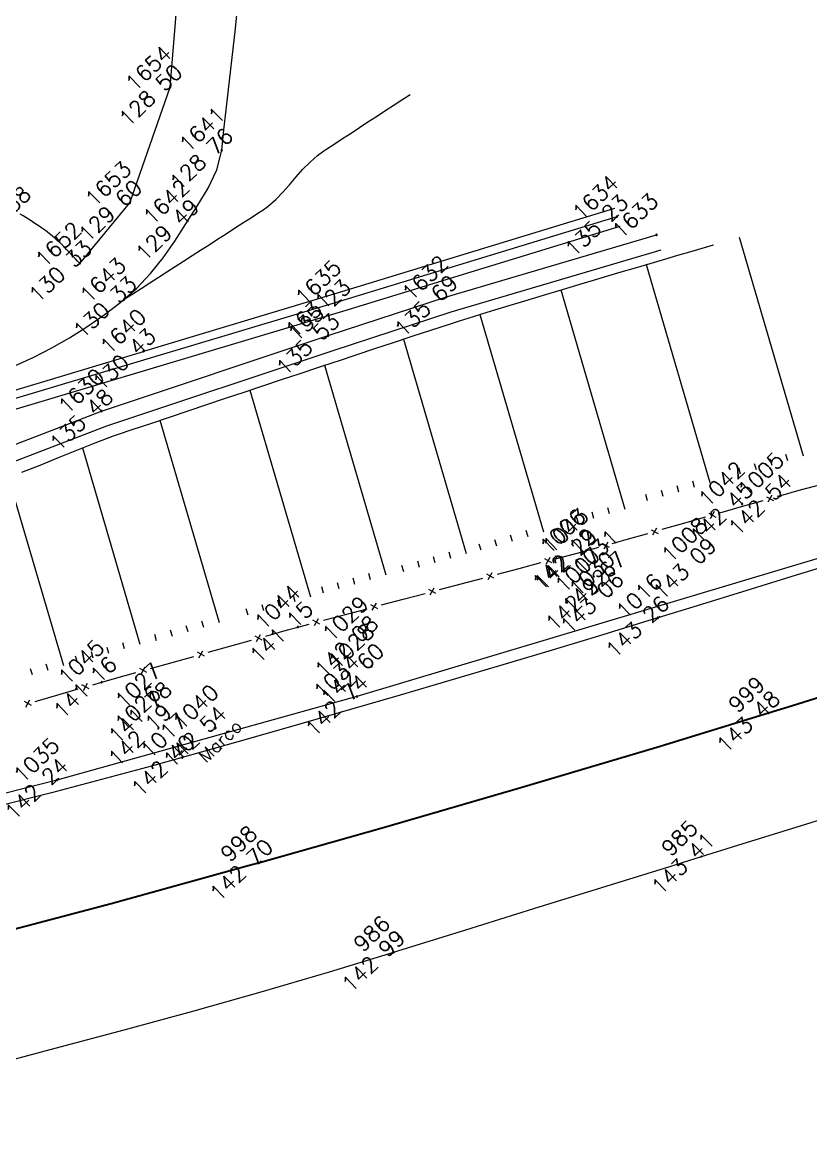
# Model space of a CAD drawing. Header units: millimetres. Extents: x -16 to 1007, y 828 to 1356.
# Drawn here: x 553.92 to 584.2, y 1062.04 to 1105.4 of the extents above; entities that cross this region are included whole.
import ezdxf
from ezdxf.enums import TextEntityAlignment as Align

# ---------------------------------------------------------------- set-up
doc = ezdxf.new("R2010")
doc.units = ezdxf.units.MM
doc.header["$LTSCALE"] = 4
for name, pattern in [('CONTINUOUS1', [0, 0, 0]), ('DASHED', [0.75, 0.5, -0.25]), ('DGN2', [8.182077, 4.091038, -4.091038]), ('DGN4', [16.364154, 8.182077, -4.091038, 0, -4.091038])]:
    doc.linetypes.add(name, pattern=pattern)
doc.layers.get('0').update_dxf_attribs({"linetype": 'CONTINUOUS1', "lineweight": 0})
for name, color, linetype, lineweight, true_color in [('1', 1, 'DASHED', 0, 0xff0000), ('53', 3, 'CONTINUOUS1', 0, 0x00ff00), ('54', 4, 'CONTINUOUS1', 0, 0x00ffff)]:
    doc.layers.add(name, color=color, linetype=linetype, lineweight=lineweight, true_color=true_color)
for name, color, linetype, lineweight in [('10', 7, 'CONTINUOUS1', 0), ('13', 7, 'CONTINUOUS1', 0), ('17', 7, 'CONTINUOUS1', 0), ('2', 7, 'CONTINUOUS1', 0), ('4', 7, 'CONTINUOUS1', 0)]:
    doc.layers.add(name, color=color, linetype=linetype, lineweight=lineweight)
doc.styles.get("Standard").update_dxf_attribs({"font": 'txt_____.ttf'})

msp = doc.modelspace()

# ---------------------------------------------------------------- linework, layer by layer
at = {"linetype": 'Continuous', "lineweight": 0}
msp.add_lwpolyline([(541.589, 1087.665), (548.8, 1089.813), (558.565, 1092.757)], dxfattribs=at)
at = {"layer": '1', "linetype": 'DGN2', "lineweight": 0}
msp.add_lwpolyline([(576.875, 1097.551), (566.214, 1094.292), (553.287, 1090.416), (546.217, 1088.407), (541.704, 1087.281)], dxfattribs=at)
at = {"layer": '10', "linetype": 'Continuous', "lineweight": 0}
for p, q in [((582.503, 1087.169), (582.775, 1087.018)), ((582.715, 1087.229), (582.564, 1086.957)), ((580.5, 1086.596), (580.349, 1086.324)), ((580.288, 1086.536), (580.56, 1086.385)), ((578.073, 1085.902), (578.345, 1085.751)), ((578.284, 1085.963), (578.133, 1085.691)), ((576.479, 1085.221), (576.211, 1085.377)), ((576.267, 1085.164), (576.423, 1085.433)), ((574.04, 1084.574), (574.196, 1084.843)), ((574.252, 1084.63), (573.983, 1084.787)), ((572.025, 1084.04), (571.756, 1084.196)), ((571.813, 1083.984), (571.969, 1084.253)), ((569.798, 1083.45), (569.529, 1083.606)), ((569.586, 1083.393), (569.742, 1083.662)), ((567.571, 1082.86), (567.302, 1083.016)), ((567.358, 1082.803), (567.515, 1083.072)), ((565.344, 1082.269), (565.075, 1082.425)), ((565.131, 1082.213), (565.288, 1082.482)), ((563.124, 1081.658), (562.853, 1081.811)), ((562.912, 1081.599), (563.065, 1081.87)), ((560.906, 1081.035), (560.635, 1081.187)), ((560.694, 1080.976), (560.847, 1081.247)), ((558.688, 1080.412), (558.417, 1080.564)), ((558.476, 1080.352), (558.628, 1080.624)), ((556.472, 1079.785), (556.199, 1079.935)), ((556.26, 1079.724), (556.411, 1079.996)), ((554.258, 1079.146), (553.986, 1079.296)), ((554.047, 1079.085), (554.197, 1079.357))]:
    msp.add_line(p, q, dxfattribs=at)
for points in [[(556.116, 1096.134), (558.034, 1098.461), (559.584, 1102.907), (560.002, 1107.897), (559.064, 1108.007), (559.175, 1108.801), (559.623, 1108.744), (560.258, 1118.358), (559.166, 1118.494), (559.302, 1119.164)], [(553.639, 1092.214), (554.347, 1092.54), (555.042, 1092.896), (555.724, 1093.283), (556.392, 1093.703), (557.046, 1094.157), (557.688, 1094.647), (557.826, 1094.759), (558.296, 1095.176), (558.833, 1095.747), (559.317, 1096.355), (559.766, 1096.996), (560.195, 1097.665), (560.26, 1097.767), (560.63, 1098.345), (561.049, 1099.03), (561.384, 1099.738), (561.569, 1100.487), (561.569, 1100.489), (561.657, 1101.269), (561.745, 1102.048), (561.832, 1102.828), (561.92, 1103.608), (562.007, 1104.387), (562.095, 1105.167), (562.183, 1105.947)], [(576.758, 1097.934), (566.098, 1094.675), (553.175, 1090.8), (546.114, 1088.794), (541.589, 1087.665)], [(576.662, 1098.247), (566.003, 1094.988), (558.565, 1092.757)], [(584.582, 1087.632), (583.749, 1087.403)], [(582.363, 1087.014), (581.532, 1086.777)], [(583.749, 1087.403), (583.043, 1087.208), (582.916, 1087.172)], [(581.532, 1086.777), (580.701, 1086.539)], [(579.316, 1086.144), (578.486, 1085.906)], [(580.147, 1086.381), (579.316, 1086.144)], [(577.932, 1085.748), (577.101, 1085.51)], [(577.101, 1085.51), (576.56, 1085.356)], [(574.396, 1084.782), (575.231, 1085.004)], [(575.231, 1085.004), (576.067, 1085.225)], [(572.169, 1084.192), (573.004, 1084.413)], [(573.004, 1084.413), (573.84, 1084.635)], [(570.777, 1083.823), (571.612, 1084.044)], [(569.942, 1083.602), (570.777, 1083.823)], [(567.715, 1083.011), (568.55, 1083.233)], [(568.55, 1083.233), (569.385, 1083.454)], [(566.323, 1082.642), (567.158, 1082.864)], [(564.098, 1082.046), (564.5, 1082.159), (564.931, 1082.274)], [(565.488, 1082.421), (566.323, 1082.642)], [(563.266, 1081.812), (564.098, 1082.046)], [(561.048, 1081.189), (561.879, 1081.423)], [(561.879, 1081.423), (562.711, 1081.657)], [(559.661, 1080.8), (560.493, 1081.033)], [(558.83, 1080.566), (559.661, 1080.8)], [(556.612, 1079.94), (556.956, 1080.04), (557.443, 1080.176)], [(557.443, 1080.176), (558.275, 1080.41)], [(555.229, 1079.541), (556.059, 1079.78)], [(554.399, 1079.301), (555.229, 1079.541)]]:
    msp.add_lwpolyline(points, dxfattribs=at)
at = {"layer": '10', "linetype": 'DGN2', "lineweight": 0}
msp.add_lwpolyline([(556.116, 1096.134), (556.03, 1096.223), (555.946, 1096.313), (555.862, 1096.402), (555.779, 1096.491), (555.694, 1096.58), (555.609, 1096.67), (555.522, 1096.759), (555.433, 1096.848), (555.342, 1096.937), (555.324, 1096.954), (555.247, 1097.025), (555.151, 1097.11), (555.054, 1097.192), (554.956, 1097.272), (554.857, 1097.349), (554.757, 1097.423), (554.656, 1097.496), (554.554, 1097.567), (554.452, 1097.636), (554.349, 1097.704), (554.245, 1097.771), (554.141, 1097.837), (554.037, 1097.902), (553.933, 1097.967), (553.829, 1098.032)], dxfattribs=at)
at = {"layer": '10', "color": 4, "linetype": 'Continuous', "lineweight": 0, "true_color": 0x00ffff}
msp.add_lwpolyline([(594.635, 1087.9), (586.838, 1085.496), (566.768, 1079.49), (555.234, 1076.277), (543.611, 1073.312), (531.958, 1070.67), (524.076, 1068.982), (520.207, 1068.374)], dxfattribs=at)
at = {"layer": '10', "linetype": 'Continuous', "lineweight": 13}
for points in [[(585.548, 1084.736), (583.648, 1084.15), (581.749, 1083.564), (579.849, 1082.978), (578.329, 1082.51), (577.949, 1082.393), (576.048, 1081.811), (574.145, 1081.235), (572.241, 1080.665), (570.335, 1080.1), (568.427, 1079.541), (566.518, 1078.986), (564.607, 1078.436), (562.695, 1077.891), (560.781, 1077.351), (560.056, 1077.147), (558.866, 1076.817), (556.946, 1076.297), (555.024, 1075.791), (553.098, 1075.297)], [(552.525, 1065.268), (555.173, 1065.965), (557.817, 1066.673), (560.457, 1067.397), (563.09, 1068.141), (565.717, 1068.91), (568.182, 1069.661), (568.335, 1069.708), (570.948, 1070.521), (573.562, 1071.334), (576.175, 1072.147), (578.789, 1072.959), (580.011, 1073.339), (581.403, 1073.771), (584.017, 1074.583), (586.63, 1075.395)]]:
    msp.add_lwpolyline(points, dxfattribs=at)
at = {"layer": '10', "linetype": 'DGN4', "lineweight": 30}
msp.add_lwpolyline([(514.736, 1062.038), (520.116, 1062.942), (520.434, 1063.001), (525.477, 1063.978), (530.821, 1065.085), (536.149, 1066.257), (541.462, 1067.492), (546.76, 1068.786), (552.046, 1070.135), (557.32, 1071.536), (562.582, 1072.986), (563.069, 1073.122), (567.833, 1074.472), (573.072, 1075.99), (578.299, 1077.545), (582.588, 1078.856), (583.514, 1079.144), (588.715, 1080.788)], dxfattribs=at)
at = {"layer": '13', "linetype": 'Continuous', "lineweight": 0}
for points in [[(559.566, 1102.889, 1), (559.602, 1102.924, 1), (559.566, 1102.889, 1)], [(561.551, 1100.47, 1), (561.587, 1100.505, 1), (561.551, 1100.47, 1)], [(558.016, 1098.444, 1), (558.052, 1098.479, 1), (558.016, 1098.444, 1)], [(576.74, 1097.917, 1), (576.776, 1097.951, 1), (576.74, 1097.917, 1)], [(560.242, 1097.75, 1), (560.278, 1097.785, 1), (560.242, 1097.75, 1)], [(556.098, 1096.117, 1), (556.133, 1096.152, 1), (556.098, 1096.117, 1)], [(570.187, 1094.831, 1), (570.223, 1094.866, 1), (570.187, 1094.831, 1)], [(557.808, 1094.742, 1), (557.844, 1094.776, 1), (557.808, 1094.742, 1)], [(566.08, 1094.657, 1), (566.116, 1094.692, 1), (566.08, 1094.657, 1)], [(565.644, 1093.348, 1), (565.68, 1093.383, 1), (565.644, 1093.348, 1)], [(558.547, 1092.74, 1), (558.583, 1092.775, 1), (558.547, 1092.74, 1)], [(556.936, 1090.444, 1), (556.972, 1090.478, 1), (556.936, 1090.444, 1)], [(583.025, 1087.191, 1), (583.06, 1087.226, 1), (583.025, 1087.191, 1)], [(581.55, 1086.874, 1), (581.586, 1086.909, 1), (581.55, 1086.874, 1)], [(575.407, 1085.014, 1), (575.443, 1085.049, 1), (575.407, 1085.014, 1)], [(575.554, 1085.076, 1), (575.59, 1085.111, 1), (575.554, 1085.076, 1)], [(580.087, 1084.689, 1), (580.123, 1084.723, 1), (580.087, 1084.689, 1)], [(576.643, 1084.193, 1), (576.679, 1084.227, 1), (576.643, 1084.193, 1)], [(575.995, 1083.527, 1), (576.031, 1083.562, 1), (575.995, 1083.527, 1)], [(576.526, 1083.386, 1), (576.562, 1083.42, 1), (576.526, 1083.386, 1)], [(578.311, 1082.492, 1), (578.347, 1082.527, 1), (578.311, 1082.492, 1)], [(564.482, 1082.142, 1), (564.518, 1082.177, 1), (564.482, 1082.142, 1)], [(567.088, 1081.697, 1), (567.124, 1081.732, 1), (567.088, 1081.697, 1)], [(567.312, 1080.635, 1), (567.347, 1080.669, 1), (567.312, 1080.635, 1)], [(556.938, 1080.022, 1), (556.974, 1080.057, 1), (556.938, 1080.022, 1)], [(566.75, 1079.473, 1), (566.786, 1079.507, 1), (566.75, 1079.473, 1)], [(559.12, 1079.123, 1), (559.156, 1079.157, 1), (559.12, 1079.123, 1)], [(582.57, 1078.839, 1), (582.606, 1078.873, 1), (582.57, 1078.839, 1)], [(559.115, 1078.251, 1), (559.151, 1078.286, 1), (559.115, 1078.251, 1)], [(561.298, 1078.264, 1), (561.334, 1078.298, 1), (561.298, 1078.264, 1)], [(560.038, 1077.129, 1), (560.074, 1077.164, 1), (560.038, 1077.129, 1)], [(555.216, 1076.26, 1), (555.252, 1076.294, 1), (555.216, 1076.26, 1)], [(563.052, 1073.105, 1), (563.087, 1073.14, 1), (563.052, 1073.105, 1)], [(579.994, 1073.322, 1), (580.029, 1073.357, 1), (579.994, 1073.322, 1)], [(568.164, 1069.643, 1), (568.2, 1069.678, 1), (568.164, 1069.643, 1)]]:
    msp.add_lwpolyline(points, format="xyb", dxfattribs=at)
at = {"layer": '17', "linetype": 'Continuous', "lineweight": 0}
msp.add_lwpolyline([(561.289, 1078.255, 1), (561.343, 1078.307, 1), (561.289, 1078.255, 1)], format="xyb", dxfattribs=at)
at = {"layer": '2', "color": 4, "linetype": 'Continuous', "lineweight": 0, "true_color": 0x00ffff}
for points in [[(537.124, 1084.707), (539.316, 1085.107), (543.35, 1086.263), (548.044, 1087.471), (552.247, 1088.654), (556.954, 1090.461), (565.662, 1093.365), (570.205, 1094.848), (578.286, 1097.236)], [(537.232, 1084.116), (539.453, 1084.522), (543.508, 1085.684), (548.199, 1086.892), (552.437, 1088.084), (557.156, 1089.896), (565.851, 1092.796), (570.384, 1094.275), (578.456, 1096.661)]]:
    msp.add_lwpolyline(points, dxfattribs=at)
at = {"layer": '4', "linetype": 'Continuous', "lineweight": 0}
for points in [[(557.826, 1094.759), (558.152, 1094.969), (558.478, 1095.179), (558.804, 1095.389), (559.13, 1095.599), (559.455, 1095.808), (559.781, 1096.018), (560.107, 1096.228), (560.433, 1096.438), (560.759, 1096.648), (561.085, 1096.858), (561.41, 1097.068), (561.736, 1097.278), (562.062, 1097.487), (562.388, 1097.697), (562.714, 1097.907), (563.04, 1098.117), (563.108, 1098.161), (563.356, 1098.339), (563.646, 1098.593), (563.918, 1098.872), (564.177, 1099.165), (564.433, 1099.463), (564.693, 1099.756), (564.964, 1100.035), (565.254, 1100.291), (565.496, 1100.467), (565.569, 1100.515), (565.893, 1100.727), (566.218, 1100.939), (566.542, 1101.151), (566.866, 1101.363), (567.191, 1101.575), (567.515, 1101.787), (567.839, 1101.999), (568.164, 1102.211), (568.488, 1102.423), (568.813, 1102.636), (568.813, 1102.636), (568.813, 1102.636)], [(581.455, 1097.143), (583.915, 1088.737)], [(553.893, 1088.113), (554.598, 1088.388), (555.298, 1088.675), (555.998, 1088.964), (556.701, 1089.244), (557.41, 1089.505), (557.569, 1089.56), (558.127, 1089.748), (558.844, 1089.989), (559.56, 1090.23), (560.277, 1090.471), (560.994, 1090.712), (561.711, 1090.952), (562.429, 1091.192), (563.146, 1091.432), (563.863, 1091.671), (564.581, 1091.909), (565.299, 1092.148), (565.931, 1092.357), (566.017, 1092.385), (566.735, 1092.623), (567.452, 1092.862), (568.17, 1093.101), (568.888, 1093.338), (569.607, 1093.573), (570.327, 1093.805), (570.708, 1093.926), (571.048, 1094.033), (571.77, 1094.258), (572.493, 1094.481), (573.216, 1094.702), (573.94, 1094.921), (574.664, 1095.139), (575.389, 1095.355), (576.114, 1095.57), (576.839, 1095.785), (577.565, 1095.999), (578.29, 1096.213), (578.728, 1096.342), (579.016, 1096.426), (579.741, 1096.64), (580.467, 1096.853), (580.467, 1096.853), (580.467, 1096.853)], [(577.883, 1096.093), (580.334, 1087.716)], [(574.604, 1095.121), (577.07, 1086.695)], [(571.492, 1094.171), (573.937, 1085.814)], [(568.556, 1093.228), (570.967, 1084.989)], [(565.524, 1092.222), (567.882, 1084.166)], [(562.656, 1091.268), (564.982, 1083.319)], [(559.192, 1090.107), (561.466, 1082.335)], [(556.216, 1089.053), (558.425, 1081.504)], [(583.243, 1088.801), (583.313, 1088.561)], [(582.039, 1088.449), (582.109, 1088.209)], [(582.641, 1088.625), (582.711, 1088.385)], [(553.368, 1087.923), (555.487, 1080.684)], [(581.433, 1088.286), (581.503, 1088.046)], [(579.06, 1087.603), (579.13, 1087.363)], [(579.662, 1087.779), (579.732, 1087.539)], [(577.852, 1087.264), (577.923, 1087.024)], [(578.458, 1087.427), (578.528, 1087.187)], [(575.796, 1086.582), (575.866, 1086.342)], [(576.398, 1086.758), (576.468, 1086.519)], [(574.588, 1086.243), (574.658, 1086.003)], [(575.194, 1086.406), (575.264, 1086.166)], [(573.265, 1085.877), (573.335, 1085.637)], [(571.455, 1085.362), (571.526, 1085.122)], [(572.061, 1085.525), (572.131, 1085.285)], [(572.663, 1085.701), (572.733, 1085.461)], [(569.693, 1084.876), (569.763, 1084.637)], [(570.295, 1085.053), (570.365, 1084.813)], [(568.486, 1084.537), (568.556, 1084.297)], [(569.091, 1084.7), (569.161, 1084.46)], [(566.607, 1084.053), (566.678, 1083.813)], [(567.209, 1084.229), (567.28, 1083.989)], [(565.4, 1083.714), (565.47, 1083.474)], [(566.005, 1083.877), (566.076, 1083.637)], [(563.708, 1083.207), (563.778, 1082.967)], [(564.31, 1083.383), (564.38, 1083.143)], [(562.5, 1082.867), (562.57, 1082.627)], [(563.106, 1083.03), (563.176, 1082.791)], [(560.794, 1082.399), (560.864, 1082.159)], [(558.985, 1081.883), (559.055, 1081.643)], [(559.59, 1082.046), (559.66, 1081.806)], [(560.192, 1082.222), (560.262, 1081.982)], [(557.151, 1081.391), (557.221, 1081.151)], [(557.753, 1081.567), (557.823, 1081.328)], [(555.943, 1081.052), (556.013, 1080.812)], [(556.549, 1081.215), (556.619, 1080.975)], [(554.213, 1080.571), (554.283, 1080.331)], [(554.815, 1080.747), (554.885, 1080.507)]]:
    msp.add_lwpolyline(points, dxfattribs=at)
at = {"layer": '53', "linetype": 'Continuous', "lineweight": 0}
for points in [[(559.566, 1102.889, 1), (559.602, 1102.924, 1), (559.566, 1102.889, 1)], [(561.551, 1100.47, 1), (561.587, 1100.505, 1), (561.551, 1100.47, 1)], [(558.016, 1098.444, 1), (558.052, 1098.479, 1), (558.016, 1098.444, 1)], [(576.74, 1097.917, 1), (576.776, 1097.951, 1), (576.74, 1097.917, 1)], [(560.242, 1097.75, 1), (560.278, 1097.785, 1), (560.242, 1097.75, 1)], [(578.268, 1097.219, 1), (578.304, 1097.254, 1), (578.268, 1097.219, 1)], [(556.098, 1096.117, 1), (556.133, 1096.152, 1), (556.098, 1096.117, 1)], [(570.187, 1094.831, 1), (570.223, 1094.866, 1), (570.187, 1094.831, 1)], [(557.808, 1094.742, 1), (557.844, 1094.776, 1), (557.808, 1094.742, 1)], [(566.08, 1094.657, 1), (566.116, 1094.692, 1), (566.08, 1094.657, 1)], [(565.644, 1093.348, 1), (565.68, 1093.383, 1), (565.644, 1093.348, 1)], [(558.547, 1092.74, 1), (558.583, 1092.775, 1), (558.547, 1092.74, 1)], [(556.936, 1090.444, 1), (556.972, 1090.478, 1), (556.936, 1090.444, 1)], [(582.57, 1078.839, 1), (582.606, 1078.873, 1), (582.57, 1078.839, 1)], [(563.052, 1073.105, 1), (563.087, 1073.14, 1), (563.052, 1073.105, 1)], [(579.994, 1073.322, 1), (580.029, 1073.357, 1), (579.994, 1073.322, 1)], [(568.164, 1069.643, 1), (568.2, 1069.678, 1), (568.164, 1069.643, 1)]]:
    msp.add_lwpolyline(points, format="xyb", dxfattribs=at)
at = {"layer": '54', "linetype": 'Continuous', "lineweight": 0}
for points in [[(583.025, 1087.191, 1), (583.06, 1087.226, 1), (583.025, 1087.191, 1)], [(581.55, 1086.874, 1), (581.586, 1086.909, 1), (581.55, 1086.874, 1)], [(575.407, 1085.014, 1), (575.443, 1085.049, 1), (575.407, 1085.014, 1)], [(575.554, 1085.076, 1), (575.59, 1085.111, 1), (575.554, 1085.076, 1)], [(580.087, 1084.689, 1), (580.123, 1084.723, 1), (580.087, 1084.689, 1)], [(576.643, 1084.193, 1), (576.679, 1084.227, 1), (576.643, 1084.193, 1)], [(575.995, 1083.527, 1), (576.031, 1083.562, 1), (575.995, 1083.527, 1)], [(576.526, 1083.386, 1), (576.562, 1083.42, 1), (576.526, 1083.386, 1)], [(578.311, 1082.492, 1), (578.347, 1082.527, 1), (578.311, 1082.492, 1)], [(564.482, 1082.142, 1), (564.518, 1082.177, 1), (564.482, 1082.142, 1)], [(567.088, 1081.697, 1), (567.124, 1081.732, 1), (567.088, 1081.697, 1)], [(567.312, 1080.635, 1), (567.347, 1080.669, 1), (567.312, 1080.635, 1)], [(556.938, 1080.022, 1), (556.974, 1080.057, 1), (556.938, 1080.022, 1)], [(566.75, 1079.473, 1), (566.786, 1079.507, 1), (566.75, 1079.473, 1)], [(559.12, 1079.123, 1), (559.156, 1079.157, 1), (559.12, 1079.123, 1)], [(559.115, 1078.251, 1), (559.151, 1078.286, 1), (559.115, 1078.251, 1)], [(561.298, 1078.264, 1), (561.334, 1078.298, 1), (561.298, 1078.264, 1)], [(560.038, 1077.129, 1), (560.074, 1077.164, 1), (560.038, 1077.129, 1)], [(555.216, 1076.26, 1), (555.252, 1076.294, 1), (555.216, 1076.26, 1)]]:
    msp.add_lwpolyline(points, format="xyb", dxfattribs=at)

# ---------------------------------------------------------------- texts
at = {"layer": '13', "linetype": 'Continuous', "lineweight": 0}
for s, p in [('128 50 ', (559.194, 1102.531)), ('128 76 ', (561.144, 1100.077)), ('129 60 ', (557.645, 1098.085)), ('129 58 ', (553.371, 1097.845)), ('135 23 ', (576.332, 1097.523)), ('129 49 ', (559.834, 1097.357)), ('130 33 ', (555.726, 1095.758)), ('130 33 ', (557.437, 1094.383)), ('135 23 ', (565.673, 1094.264)), ('135 69 ', (569.78, 1094.438)), ('135 53 ', (565.237, 1092.955)), ('130 43 ', (558.175, 1092.381)), ('135 48 ', (556.529, 1090.05)), ('142 54 ', (582.617, 1086.798)), ('142 45 ', (581.143, 1086.481)), ('142 12 ', (575.071, 1084.69)), ('142 29 ', (575.146, 1084.683)), ('143 09 ', (579.716, 1084.33)), ('142 67 ', (576.236, 1083.799)), ('142 92 ', (575.587, 1083.134)), ('143 06 ', (576.154, 1083.027)), ('141 15 ', (564.219, 1081.888)), ('143 26 ', (577.904, 1082.099)), ('142 08 ', (566.717, 1081.338)), ('142 60 ', (566.94, 1080.276)), ('141 16 ', (556.675, 1079.768)), ('142 74 ', (566.343, 1079.079)), ('141 78 ', (558.785, 1078.799)), ('143 48 ', (582.163, 1078.445)), ('142 19 ', (558.78, 1077.927)), ('142 54 ', (560.891, 1077.87)), ('142 40 ', (559.666, 1076.771)), ('142 24 ', (554.809, 1075.866)), ('143 41 ', (579.658, 1072.998)), ('142 70 ', (562.68, 1072.746)), ('142 99 ', (567.756, 1069.25))]:
    msp.add_text(s, height=0.6, rotation=44, dxfattribs=at).set_placement(p, align=Align.CENTER)
at = {"layer": '17', "linetype": 'Continuous', "lineweight": 0}
msp.add_text('Marco', height=0.5, rotation=44, dxfattribs=at).set_placement((561.684, 1077.594), align=Align.CENTER)
at = {"layer": '53', "linetype": 'Continuous', "lineweight": 0}
for s, p in [('1654', (558.968, 1103.424)), ('1641', (561.025, 1101.074)), ('1653', (557.418, 1098.979)), ('1642', (559.644, 1098.285)), ('1634', (576.142, 1098.452)), ('1633', (577.67, 1097.754)), ('1652', (555.5, 1096.652)), ('1643', (557.211, 1095.277)), ('1635', (565.482, 1095.192)), ('1632', (569.59, 1095.366)), ('1631', (565.118, 1093.952)), ('1640', (557.985, 1093.31)), ('1630', (556.374, 1091.013)), ('999', (581.952, 1079.353)), ('998', (562.433, 1073.62)), ('985', (579.375, 1073.836)), ('986', (567.545, 1070.158))]:
    msp.add_text(s, height=0.6, rotation=44, dxfattribs=at).set_placement(p, align=Align.CENTER)
at = {"layer": '54', "linetype": 'Continuous', "lineweight": 0}
for s, p in [('1005', (582.499, 1087.796)), ('1042', (580.989, 1087.444)), ('1006', (574.881, 1085.618)), ('1043', (574.992, 1085.646)), ('1008', (579.562, 1085.293)), ('1031', (576.153, 1084.832)), ('1007', (575.469, 1084.132)), ('1030', (576, 1083.99)), ('1016', (577.821, 1083.131)), ('1044', (563.921, 1082.712)), ('1029', (566.527, 1082.267)), ('1028', (566.75, 1081.204)), ('1045', (556.377, 1080.592)), ('1034', (566.189, 1080.042)), ('1027', (558.559, 1079.692)), ('1026', (558.553, 1078.821)), ('1040', (560.772, 1078.868)), ('1017', (559.548, 1077.769)), ('1035', (554.655, 1076.829))]:
    msp.add_text(s, height=0.6, rotation=44, dxfattribs=at).set_placement(p, align=Align.CENTER)

doc.saveas('drawing.dxf')
